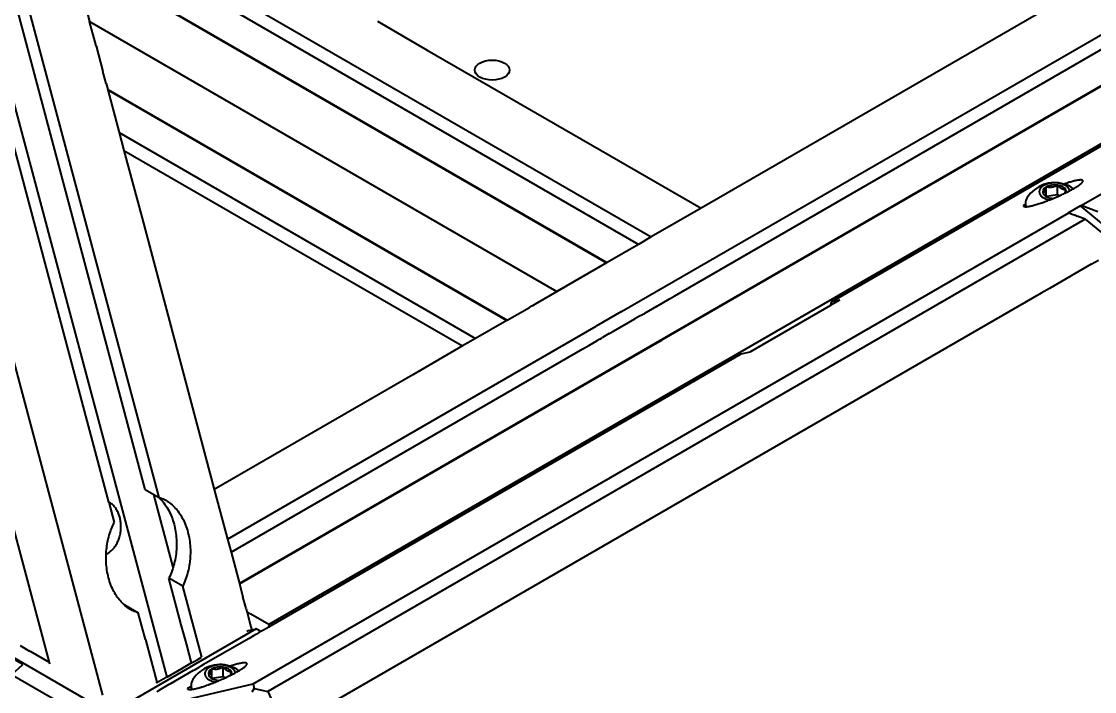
# Model space of a CAD drawing. Header units: millimetres. Extents: x 15 to 415, y 5 to 292.
# Drawn here: x 315.31 to 328.47, y 63.78 to 72 of the extents above; entities that cross this region are included whole.
import ezdxf

# ---------------------------------------------------------------- set-up
doc = ezdxf.new("R2010")
doc.units = ezdxf.units.MM
doc.layers.add('Geometries', color=7, linetype='Continuous')

msp = doc.modelspace()

# ---------------------------------------------------------------- linework, layer by layer
at = {"layer": 'Geometries', "linetype": 'Continuous', "lineweight": 40}
for p, q in [((316.9937, 66.1602), (300.184, 129.194)), ((317.0907, 63.9574), (299.7591, 128.9487)), ((316.3039, 63.7362), (299.0261, 128.5255)), ((315.6479, 64.1371), (299.2221, 125.7315)), ((316.8243, 66.258), (312.2485, 83.4169)), ((345.4694, 80.9771), (317.9787, 65.1054)), ((346.623, 80.9336), (318.3387, 64.6037)), ((322.6673, 68.4398), (338.5772, 77.6254)), ((323.1597, 68.0913), (339.017, 77.2466)), ((323.3188, 68.6323), (337.9387, 77.0731)), ((336.0164, 76.8512), (323.6414, 69.7065)), ((316.3767, 66.1023), (314.3398, 73.7404)), ((315.7197, 73.5765), (323.0315, 69.355)), ((322.873, 69.2628), (315.7776, 73.3594)), ((315.9175, 72.8348), (322.4887, 69.0409)), ((315.9191, 72.8286), (322.4835, 69.0386)), ((315.9191, 72.8286), (316.1411, 71.9962)), ((316.1411, 71.9962), (321.8736, 68.6865)), ((316.221, 71.6967), (316.1411, 71.9962)), ((319.6734, 71.9981), (320.2832, 71.646)), ((316.221, 71.6967), (316.3052, 71.381)), ((320.2832, 71.646), (323.6414, 69.7071)), ((316.3441, 71.2351), (316.3052, 71.381)), ((316.1458, 63.6558), (303.042, 71.2212)), ((316.3441, 71.2351), (316.3631, 71.1638)), ((316.3631, 71.1638), (321.2643, 68.3341)), ((316.3631, 71.1638), (316.3647, 71.1576)), ((316.3647, 71.1576), (321.2598, 68.3315)), ((316.3647, 71.1576), (316.5046, 70.633)), ((329.4609, 70.9932), (325.2359, 68.5539)), ((316.5046, 70.633), (320.8754, 68.1095)), ((316.5046, 70.633), (316.5625, 70.4159)), ((316.5625, 70.4159), (320.7163, 68.0177)), ((316.5625, 70.4159), (316.7845, 69.5835)), ((328.3053, 69.7384), (328.9666, 70.1202)), ((327.8755, 69.8517), (327.8755, 69.9683)), ((328.0149, 69.872), (328.0149, 69.9898)), ((327.6213, 69.7662), (327.6213, 69.7539)), ((327.8381, 69.8878), (327.8432, 69.882)), ((327.8755, 69.8516), (327.875, 69.852)), ((327.8755, 69.8516), (327.8769, 69.8506)), ((328.0149, 69.872), (327.8769, 69.8506)), ((328.037, 69.8592), (328.0149, 69.872)), ((318.1478, 63.874), (328.1522, 69.6501)), ((323.6414, 69.7071), (323.0315, 69.355)), ((323.6414, 69.7065), (323.0315, 69.3544)), ((323.6414, 69.7065), (323.6414, 69.7071)), ((327.6213, 69.7539), (327.5953, 69.7389)), ((327.5953, 69.7389), (327.5953, 69.7372)), ((327.6213, 69.7539), (327.6213, 69.7409)), ((328.2947, 69.736), (328.1416, 69.6476)), ((328.1416, 69.6476), (328.1522, 69.6501)), ((328.1522, 69.6501), (328.2056, 69.6296)), ((328.2947, 69.736), (328.3053, 69.7384)), ((328.8388, 69.2892), (328.2947, 69.736)), ((328.5077, 69.6608), (328.3053, 69.7384)), ((316.7845, 69.5835), (317.671, 66.2594)), ((328.3547, 69.5725), (318.3263, 63.7826)), ((328.2056, 69.6296), (328.2291, 69.6206)), ((328.2404, 69.6163), (328.2291, 69.6206)), ((328.2404, 69.6163), (328.2459, 69.6142)), ((328.2459, 69.6142), (328.2539, 69.6111)), ((328.3547, 69.5725), (328.2539, 69.6111)), ((328.3547, 69.5725), (328.7571, 69.242)), ((322.873, 69.2628), (322.4887, 69.0409)), ((323.0315, 69.3544), (322.873, 69.2628)), ((323.0315, 69.355), (323.0315, 69.3544)), ((322.4835, 69.0386), (321.8736, 68.6865)), ((322.4835, 69.038), (322.2488, 68.9025)), ((322.4887, 69.0409), (322.4835, 69.038)), ((322.4835, 69.038), (322.4835, 69.0386)), ((328.4283, 69.0193), (327.9154, 68.7232)), ((328.4283, 69.0193), (328.5164, 69.0702)), ((322.2488, 68.9025), (321.9861, 68.7508)), ((321.8736, 68.6859), (321.9861, 68.7508)), ((327.9154, 68.7232), (327.8142, 68.6648)), ((327.8142, 68.6648), (318.9012, 63.5188)), ((321.6407, 68.5513), (321.8715, 68.6846)), ((321.8715, 68.6846), (321.8736, 68.6859)), ((321.8736, 68.6859), (321.8736, 68.6865)), ((323.094, 68.5025), (323.2531, 68.5943)), ((323.2531, 68.5943), (323.3188, 68.6323)), ((325.3456, 68.5793), (325.2289, 68.5119)), ((325.3456, 68.5793), (325.2359, 68.5539)), ((321.2643, 68.3341), (321.5361, 68.4909)), ((321.5361, 68.4909), (321.5652, 68.5078)), ((321.5652, 68.5078), (321.5793, 68.5159)), ((321.5793, 68.5159), (321.6312, 68.5459)), ((321.6312, 68.5459), (321.6407, 68.5513)), ((323.094, 68.5025), (322.9466, 68.4174)), ((325.2289, 68.5119), (324.2407, 67.9414)), ((325.2359, 68.5539), (325.2289, 68.5119)), ((321.2598, 68.3315), (320.8754, 68.1095)), ((321.2643, 68.3341), (321.2598, 68.3315)), ((322.6673, 68.4398), (322.3566, 68.2604)), ((322.5684, 68.1991), (322.8279, 68.3489)), ((322.8863, 68.3826), (322.8279, 68.3489)), ((322.8863, 68.3826), (322.8981, 68.3894)), ((322.8981, 68.3894), (322.9466, 68.4174)), ((317.8337, 65.6492), (322.3566, 68.2604)), ((322.5157, 68.1686), (322.5684, 68.1991)), ((317.9799, 65.1008), (323.1071, 68.061)), ((320.8754, 68.1095), (320.7163, 68.0177)), ((322.2661, 68.0245), (322.3629, 68.0804)), ((322.4001, 68.1019), (322.3629, 68.0804)), ((322.4001, 68.1019), (322.4163, 68.1112)), ((322.4163, 68.1112), (322.4345, 68.1218)), ((322.5157, 68.1686), (322.4345, 68.1218)), ((323.1071, 68.061), (323.1587, 68.0908)), ((323.1597, 68.0913), (323.1587, 68.0908)), ((317.8762, 65.49), (322.1924, 67.982)), ((320.7163, 68.0177), (320.1065, 67.6656)), ((322.1924, 67.982), (322.2661, 68.0245)), ((324.2407, 67.9414), (324.1311, 67.916)), ((324.1311, 67.916), (318.3633, 64.586)), ((320.1065, 67.6656), (317.671, 66.2594)), ((316.8243, 66.258), (316.9288, 66.1976)), ((317.671, 66.2594), (317.8337, 65.6492)), ((316.3767, 66.1023), (316.4434, 65.8521)), ((316.3878, 66.0964), (316.3877, 66.0964)), ((317.1668, 65.3052), (316.9288, 66.1976)), ((316.9288, 66.1976), (316.9595, 66.1799)), ((316.9595, 66.1799), (316.9877, 66.1636)), ((316.9877, 66.1636), (316.9937, 66.1602)), ((317.8337, 65.6492), (317.8762, 65.49)), ((317.8762, 65.49), (317.9787, 65.1054)), ((317.2664, 64.6002), (317.1144, 65.1702)), ((317.2837, 65.0725), (317.1144, 65.1702)), ((317.5162, 64.2006), (317.2837, 65.0725)), ((317.9787, 65.1054), (317.9799, 65.1008)), ((317.9799, 65.1008), (318.0224, 64.9416)), ((318.0455, 64.855), (318.0224, 64.9416)), ((316.5686, 64.8455), (316.5606, 64.8478)), ((316.5686, 64.8455), (316.7379, 64.7478)), ((318.0606, 64.7984), (318.0455, 64.855)), ((318.0606, 64.7984), (318.0714, 64.7581)), ((316.826, 64.4175), (316.7379, 64.7478)), ((318.0714, 64.7581), (318.0927, 64.7457)), ((318.0714, 64.7581), (318.0722, 64.7548)), ((318.0722, 64.7548), (318.1125, 64.6038)), ((318.1177, 64.7313), (318.0927, 64.7457)), ((318.3387, 64.6037), (318.1177, 64.7313)), ((318.1853, 64.5476), (316.2908, 63.4537)), ((317.3198, 64.4001), (317.2664, 64.6002)), ((318.0716, 64.5213), (318.0804, 64.5233)), ((318.1308, 64.535), (318.0804, 64.5233)), ((318.1125, 64.6038), (318.1308, 64.535)), ((318.1308, 64.535), (318.1519, 64.5398)), ((318.1519, 64.5398), (318.1836, 64.5472)), ((318.1853, 64.5476), (318.1836, 64.5472)), ((318.241, 64.5154), (318.1853, 64.5476)), ((318.2137, 64.4996), (318.1865, 64.4839)), ((318.241, 64.5154), (318.2137, 64.4996)), ((318.2749, 64.535), (318.241, 64.5154)), ((318.3021, 64.5506), (318.2749, 64.535)), ((318.3387, 64.5718), (318.3021, 64.5506)), ((318.3387, 64.6037), (318.3387, 64.5718)), ((318.3633, 64.586), (318.3387, 64.5718)), ((316.826, 64.4175), (316.9648, 63.8971)), ((317.3323, 64.3533), (317.3198, 64.4001)), ((318.0981, 64.4329), (317.5683, 64.127)), ((318.1501, 64.4629), (318.0981, 64.4329)), ((318.1865, 64.4839), (318.1501, 64.4629)), ((315.2899, 64.3438), (315.4051, 64.2773)), ((315.4169, 64.2705), (315.4051, 64.2773)), ((315.6479, 64.1371), (315.4169, 64.2705)), ((317.3915, 64.1311), (317.3323, 64.3533)), ((315.3221, 64.1109), (315.169, 64.1993)), ((315.1827, 63.9873), (315.3221, 64.1109)), ((315.6535, 64.1162), (315.6479, 64.1371)), ((317.3711, 64.1193), (317.2698, 64.0608)), ((317.3915, 64.1311), (317.3711, 64.1193)), ((317.3915, 64.1311), (317.4327, 64.1548)), ((317.4327, 64.1548), (317.4595, 64.1703)), ((317.4595, 64.1703), (317.4681, 64.1753)), ((317.5091, 64.199), (317.4681, 64.1753)), ((317.5402, 64.1108), (317.5066, 64.0914)), ((317.5683, 64.127), (317.5402, 64.1108)), ((316.1233, 63.4442), (315.1827, 63.9873)), ((317.2698, 64.0608), (317.0907, 63.9574)), ((317.4136, 64.0377), (317.1252, 63.8712)), ((317.4136, 64.0377), (317.4161, 64.0391)), ((317.4182, 64.0403), (317.4161, 64.0391)), ((317.4799, 64.076), (317.4182, 64.0403)), ((317.4799, 64.076), (317.4926, 64.0833)), ((317.502, 64.0887), (317.4926, 64.0833)), ((317.5066, 64.0914), (317.502, 64.0887)), ((317.6028, 63.9784), (317.6079, 63.9726)), ((317.6401, 63.9423), (317.6401, 64.0589)), ((317.7796, 63.9626), (317.7796, 64.0804)), ((317.8803, 64.0166), (317.8816, 64.0215)), ((317.9331, 64.0134), (317.9288, 64.011)), ((316.9677, 63.8864), (316.9648, 63.8971)), ((317.0804, 63.9515), (316.9677, 63.8864)), ((316.9682, 63.8842), (316.9677, 63.8864)), ((317.1152, 63.8654), (316.9922, 63.7944)), ((317.0907, 63.9574), (317.0804, 63.9515)), ((317.1252, 63.8712), (317.1152, 63.8654)), ((317.3859, 63.8445), (317.3423, 63.8193)), ((317.3455, 63.6885), (318.1478, 63.874)), ((317.3859, 63.8568), (317.3859, 63.8445)), ((317.3859, 63.8445), (317.3859, 63.8316)), ((317.6055, 63.8668), (317.6053, 63.8667)), ((317.6057, 63.8669), (317.6055, 63.8668)), ((317.6073, 63.8674), (317.6057, 63.8669)), ((317.6401, 63.9422), (317.6415, 63.9412)), ((317.7796, 63.9626), (317.6415, 63.9412)), ((317.6447, 63.939), (317.647, 63.9374)), ((317.7254, 63.914), (317.7322, 63.9169)), ((317.8037, 63.9486), (317.7796, 63.9626)), ((317.7966, 63.9453), (317.7995, 63.9466)), ((317.8037, 63.9486), (317.7995, 63.9466)), ((318.1478, 63.874), (318.1611, 63.8178)), ((316.9661, 63.7793), (316.9922, 63.7944)), ((317.3423, 63.8193), (317.3423, 63.8176)), ((317.4733, 63.8242), (317.476, 63.825)), ((317.479, 63.8258), (317.476, 63.825)), ((317.513, 63.8357), (317.511, 63.8351)), ((318.137, 63.7783), (318.1611, 63.8178)), ((318.1611, 63.8178), (318.3263, 63.7826)), ((318.3263, 63.7826), (318.4117, 63.5925))]:
    msp.add_line(p, q, dxfattribs=at)
at = {"layer": 'Geometries', "linetype": 'Continuous', "lineweight": 40, "flags": 128}
for points in [[(328.3253, 70.0409), (328.3252, 70.0413), (328.3247, 70.0435), (328.3236, 70.0455), (328.3219, 70.0473), (328.3196, 70.0489), (328.3167, 70.0502), (328.3131, 70.0513), (328.3089, 70.052), (328.3041, 70.0526), (328.2985, 70.0528), (328.2923, 70.0527), (328.2855, 70.0523), (328.278, 70.0516), (328.2699, 70.0506), (328.2611, 70.0493), (328.2517, 70.0477), (328.2418, 70.0457), (328.2313, 70.0435), (328.2202, 70.0409), (328.2087, 70.0381), (328.1967, 70.035), (328.1843, 70.0316), (328.1714, 70.0279), (328.1583, 70.024), (328.1448, 70.0199), (328.1311, 70.0155), (328.1172, 70.011), (328.1031, 70.0062), (328.094, 70.0031)], [(328.2091, 69.9459), (328.2111, 69.9471), (328.2226, 69.9538), (328.2335, 69.9603), (328.2439, 69.9667), (328.2537, 69.973), (328.2629, 69.979), (328.2714, 69.9849), (328.2794, 69.9905), (328.2867, 69.996), (328.2934, 70.0011), (328.2994, 70.0061), (328.3047, 70.0108), (328.3094, 70.0152), (328.3135, 70.0194), (328.3169, 70.0233), (328.3198, 70.0269), (328.322, 70.0303), (328.3236, 70.0334), (328.3247, 70.0363), (328.3252, 70.0389), (328.3253, 70.0409)], [(328.164, 69.921), (328.1628, 69.9261), (328.1611, 69.9315), (328.1589, 69.9369), (328.1562, 69.9422), (328.1531, 69.9473), (328.1496, 69.9523), (328.1444, 69.9588), (328.1385, 69.9649), (328.1321, 69.9707), (328.1251, 69.9761), (328.1178, 69.9812), (328.1101, 69.9859), (328.102, 69.9903), (328.0932, 69.9946), (328.0838, 69.9985), (328.0738, 70.0023), (328.0632, 70.0057), (328.052, 70.0087), (328.0434, 70.0107), (328.0344, 70.0125), (328.0253, 70.014), (328.016, 70.0153), (328.0065, 70.0163), (327.9969, 70.017), (327.9873, 70.0175), (327.9776, 70.0176), (327.9679, 70.0175), (327.9582, 70.017), (327.9486, 70.0163), (327.9391, 70.0153), (327.9298, 70.014), (327.9207, 70.0125), (327.9118, 70.0107), (327.9031, 70.0087), (327.892, 70.0057), (327.8814, 70.0023), (327.8713, 69.9985), (327.8619, 69.9946), (327.8531, 69.9903), (327.845, 69.9859), (327.8373, 69.9812), (327.83, 69.9761), (327.8231, 69.9707), (327.8166, 69.9649), (327.8108, 69.9588), (327.8055, 69.9523), (327.802, 69.9473), (327.7989, 69.9422), (327.7962, 69.9369), (327.794, 69.9315), (327.7923, 69.9261), (327.7911, 69.9205), (327.7903, 69.9149), (327.7901, 69.9093), (327.7903, 69.9037), (327.7911, 69.8982), (327.7923, 69.8926), (327.794, 69.8872), (327.7962, 69.8818), (327.7989, 69.8765), (327.802, 69.8714), (327.8055, 69.8664), (327.8108, 69.8599), (327.8166, 69.8538), (327.8231, 69.848), (327.83, 69.8426), (327.8373, 69.8375), (327.845, 69.8328), (327.8531, 69.8284), (327.8619, 69.8241), (327.8713, 69.8202), (327.8814, 69.8164), (327.892, 69.813), (327.9031, 69.81), (327.9118, 69.808), (327.9143, 69.8075)], [(327.8755, 69.9683), (327.8734, 69.9605), (327.8714, 69.9534), (327.8694, 69.9468), (327.8675, 69.9407), (327.8657, 69.935), (327.8634, 69.9285), (327.8612, 69.9225), (327.859, 69.9171), (327.8568, 69.9122), (327.8547, 69.9078), (327.8525, 69.9038), (327.8503, 69.9002), (327.848, 69.8969), (327.8461, 69.8946), (327.8442, 69.8926), (327.8423, 69.8907), (327.8403, 69.8891), (327.8381, 69.8878)], [(328.0149, 69.9898), (328.007, 69.9854), (327.9995, 69.9815), (327.9922, 69.978), (327.9851, 69.9749), (327.9782, 69.9721), (327.9697, 69.9691), (327.9615, 69.9667), (327.9533, 69.9648), (327.9452, 69.9633), (327.9371, 69.9622), (327.929, 69.9617), (327.9207, 69.9616), (327.9123, 69.9619), (327.9054, 69.9625), (327.8983, 69.9634), (327.891, 69.9647), (327.8834, 69.9663), (327.8755, 69.9683)], [(328.066, 69.9446), (328.06, 69.9482), (328.0541, 69.9524), (328.048, 69.957), (328.0418, 69.9622), (328.0368, 69.9668), (328.0316, 69.9719), (328.0262, 69.9774), (328.0207, 69.9833), (328.0149, 69.9898)], [(328.0794, 69.938), (328.0779, 69.9386), (328.0719, 69.9414), (328.066, 69.9446)], [(328.117, 69.9309), (328.1112, 69.9311), (328.1057, 69.9315), (328.1003, 69.9322), (328.0951, 69.9332), (328.0901, 69.9344), (328.0839, 69.9363), (328.0794, 69.938)], [(328.1048, 69.891), (328.1049, 69.8911), (328.1071, 69.8976), (328.109, 69.9033), (328.1109, 69.9094), (328.1128, 69.916), (328.1149, 69.9232), (328.117, 69.9309)], [(328.1048, 69.891), (328.1052, 69.8912), (328.1195, 69.8982), (328.1206, 69.8988)], [(328.1206, 69.8988), (328.1335, 69.9053), (328.1473, 69.9123), (328.1608, 69.9194), (328.164, 69.921)], [(328.164, 69.921), (328.174, 69.9264), (328.1861, 69.933)], [(328.1861, 69.933), (328.1868, 69.9334), (328.1992, 69.9403), (328.2091, 69.9459)], [(327.764, 69.7547), (327.7768, 69.7586), (327.7905, 69.763), (327.8045, 69.7676), (327.8187, 69.7723), (327.8242, 69.7742)], [(327.8242, 69.7742), (327.833, 69.7773), (327.8432, 69.7809)], [(327.8432, 69.882), (327.8439, 69.8813), (327.8495, 69.8753), (327.8548, 69.8698), (327.86, 69.8648), (327.8651, 69.8602), (327.8712, 69.855), (327.875, 69.852)], [(327.8432, 69.7809), (327.8474, 69.7824), (327.8618, 69.7876), (327.8762, 69.7929), (327.8906, 69.7983), (327.9049, 69.8038), (327.9143, 69.8075)], [(327.8769, 69.8506), (327.8773, 69.8503), (327.8824, 69.8468)], [(327.9143, 69.8075), (327.9191, 69.8094), (327.9332, 69.815), (327.9472, 69.8206), (327.961, 69.8263), (327.9616, 69.8265)], [(327.9616, 69.8265), (327.975, 69.8321), (327.9892, 69.8382), (328.0035, 69.8443), (328.018, 69.8507), (328.0325, 69.8571), (328.037, 69.8592)], [(328.037, 69.8592), (328.0471, 69.8638), (328.0496, 69.8649)], [(328.0496, 69.8649), (328.0617, 69.8705), (328.0763, 69.8773), (328.0908, 69.8842), (328.1048, 69.891)], [(327.5953, 69.7372), (327.5954, 69.7366), (327.5955, 69.7361)], [(327.5955, 69.7361), (327.596, 69.7344), (327.5972, 69.7324), (327.5989, 69.7306), (327.6013, 69.7291), (327.6042, 69.7278), (327.6078, 69.7268), (327.6121, 69.726), (327.617, 69.7256), (327.6224, 69.7254)], [(327.6224, 69.7254), (327.6225, 69.7254), (327.6285, 69.7255)], [(327.6285, 69.7255), (327.6287, 69.7255), (327.6356, 69.7259), (327.6431, 69.7266), (327.6513, 69.7276), (327.6601, 69.7289), (327.6695, 69.7306), (327.6795, 69.7325), (327.69, 69.7348), (327.7011, 69.7374), (327.7127, 69.7402), (327.7247, 69.7434), (327.7291, 69.7446)], [(327.7291, 69.7446), (327.7372, 69.7468), (327.75, 69.7505), (327.7633, 69.7544), (327.764, 69.7547)], [(316.3877, 66.0964), (316.3787, 66.1013), (316.3767, 66.1023)], [(316.5118, 65.917), (316.5084, 65.9291), (316.5045, 65.9413), (316.5002, 65.9533), (316.4955, 65.9653), (316.4903, 65.9771), (316.4848, 65.9885), (316.4789, 65.9996), (316.4726, 66.0105), (316.4658, 66.0211), (316.4585, 66.0315), (316.4508, 66.0415), (316.4427, 66.051), (316.4343, 66.0601), (316.4254, 66.0686), (316.4165, 66.0764), (316.4072, 66.0837), (316.3976, 66.0903), (316.3878, 66.0964)], [(316.9878, 66.1637), (316.9984, 66.1538), (317.0127, 66.1396), (317.0267, 66.1246), (317.0402, 66.1089), (317.0534, 66.0925), (317.0661, 66.0754), (317.0783, 66.0578), (317.09, 66.0396), (317.1012, 66.0208), (317.1119, 66.0015), (317.122, 65.9818), (317.1316, 65.9616), (317.1364, 65.9508)], [(316.9937, 66.1602), (317.0101, 66.1548), (317.0266, 66.1487), (317.043, 66.1417), (317.0592, 66.1338), (317.0754, 66.1252), (317.0789, 66.1232)], [(317.0789, 66.1232), (317.0914, 66.1157), (317.1071, 66.1054), (317.1227, 66.0943), (317.138, 66.0823), (317.153, 66.0696), (317.1677, 66.0561), (317.1792, 66.0447)], [(317.1364, 65.9508), (317.1406, 65.941), (317.1491, 65.9201), (317.1569, 65.8989), (317.1642, 65.8775), (317.1709, 65.8558), (317.1771, 65.834), (317.1827, 65.8119), (317.1877, 65.7893), (317.1923, 65.7662), (317.1963, 65.7428), (317.1998, 65.719), (317.2027, 65.695), (317.205, 65.6706), (317.2067, 65.646), (317.2078, 65.6211), (317.2082, 65.5962), (317.2081, 65.5711), (317.2073, 65.5459), (317.2059, 65.5207), (317.2038, 65.4956), (317.2011, 65.4705), (317.1978, 65.4455), (317.1939, 65.4207), (317.1894, 65.3961), (317.1842, 65.3718), (317.1799, 65.3534)], [(317.1792, 66.0447), (317.182, 66.0418), (317.196, 66.0268), (317.2096, 66.0111), (317.2227, 65.9947), (317.2354, 65.9777), (317.2476, 65.96), (317.2593, 65.9418), (317.2705, 65.923), (317.2812, 65.9038), (317.2913, 65.884), (317.3009, 65.8638), (317.3099, 65.8433), (317.3184, 65.8224), (317.3262, 65.8012), (317.3335, 65.7797), (317.3402, 65.7581), (317.3464, 65.7362), (317.352, 65.7141), (317.3571, 65.6915), (317.3616, 65.6685), (317.3656, 65.6451), (317.3691, 65.6213), (317.372, 65.5972), (317.3743, 65.5728), (317.376, 65.5482), (317.3771, 65.5234), (317.3775, 65.4984), (317.3774, 65.4733), (317.3766, 65.4482), (317.3752, 65.423), (317.3731, 65.3978), (317.3715, 65.3823)], [(316.3442, 65.4672), (316.3504, 65.4699), (316.3596, 65.4744), (316.3685, 65.4792), (316.3774, 65.4847), (316.3863, 65.4907), (316.3952, 65.4973), (316.4041, 65.5045), (316.4128, 65.5123), (316.4213, 65.5205), (316.4296, 65.5294), (316.4378, 65.5388), (316.4457, 65.5487), (316.4527, 65.5582), (316.4595, 65.5682), (316.4661, 65.5786), (316.4724, 65.5894), (316.4785, 65.6006), (316.4842, 65.6121), (316.4896, 65.624), (316.4947, 65.6362), (316.4995, 65.6486), (316.5038, 65.6613), (316.5083, 65.6758), (316.5123, 65.6905), (316.5158, 65.7054), (316.5188, 65.7204), (316.5213, 65.7355), (316.5232, 65.7504), (316.5247, 65.7652), (316.5257, 65.7799), (316.5262, 65.7946), (316.5263, 65.8094), (316.5259, 65.8239), (316.525, 65.8383), (316.5237, 65.8524), (316.5221, 65.8662), (316.52, 65.8794), (316.5176, 65.8923), (316.5149, 65.9048), (316.5118, 65.917)], [(316.3962, 65.7407), (316.4023, 65.7578), (316.4098, 65.7775), (316.4177, 65.7968), (316.426, 65.8157), (316.4345, 65.8341), (316.4434, 65.8521)], [(316.3441, 65.4672), (316.3445, 65.4762), (316.3461, 65.4988), (316.3481, 65.5213), (316.3507, 65.5437), (316.3537, 65.5661), (316.3573, 65.5883), (316.3613, 65.6104), (316.3658, 65.6323), (316.3708, 65.6539), (316.3763, 65.6753), (316.3821, 65.6964), (316.3885, 65.7172), (316.3952, 65.7377), (316.3962, 65.7407)], [(316.5605, 64.8478), (316.5529, 64.855), (316.54, 64.8677), (316.5274, 64.8811), (316.5152, 64.895), (316.5032, 64.9094), (316.4917, 64.9244), (316.4805, 64.9399), (316.4697, 64.9559), (316.4593, 64.9723), (316.4493, 64.9892), (316.4398, 65.0064), (316.4307, 65.0241), (316.4208, 65.0446), (316.4115, 65.0656), (316.4028, 65.0869), (316.3947, 65.1086), (316.3872, 65.1305), (316.3804, 65.1526), (316.3741, 65.1749), (316.3684, 65.1975), (316.3632, 65.2206), (316.3586, 65.2442), (316.3545, 65.2681), (316.351, 65.2924), (316.3481, 65.3171), (316.3459, 65.3421), (316.3444, 65.3641), (316.3434, 65.3863), (316.3429, 65.4087), (316.343, 65.4311), (316.3435, 65.4537), (316.3441, 65.4672)], [(317.1668, 65.3051), (317.1655, 65.3006), (317.1603, 65.2841)], [(317.1799, 65.3534), (317.1785, 65.3477), (317.1723, 65.324), (317.1668, 65.3051)], [(317.3664, 65.3428), (317.3632, 65.323), (317.3587, 65.2984), (317.3535, 65.274), (317.3479, 65.25), (317.3416, 65.2262), (317.3348, 65.2029), (317.3275, 65.1799), (317.3196, 65.1574), (317.3113, 65.1354), (317.3025, 65.1139), (317.2933, 65.0929), (317.2837, 65.0725)], [(317.3715, 65.3823), (317.3704, 65.3727), (317.3671, 65.3478), (317.3664, 65.3428)], [(317.1501, 65.2544), (317.142, 65.2332), (317.1332, 65.2116), (317.124, 65.1907), (317.1144, 65.1702)], [(317.1603, 65.2841), (317.1582, 65.2777), (317.1503, 65.2552), (317.1501, 65.2544)], [(316.6416, 64.7879), (316.6353, 64.7917), (316.621, 64.8006), (316.607, 64.8102), (316.5931, 64.8204), (316.5794, 64.8313), (316.566, 64.8428), (316.5605, 64.8478)], [(316.7379, 64.7478), (316.7231, 64.7521), (316.7083, 64.757), (316.6935, 64.7626), (316.6788, 64.7689), (316.6642, 64.7758), (316.6497, 64.7834), (316.6416, 64.7879)], [(317.9287, 64.011), (317.9287, 64.0111), (317.9274, 64.0167), (317.9257, 64.0221), (317.9235, 64.0275), (317.9209, 64.0328), (317.9178, 64.0379), (317.9143, 64.0429), (317.909, 64.0494), (317.9031, 64.0555), (317.8967, 64.0613), (317.8898, 64.0667), (317.8824, 64.0718), (317.8748, 64.0765), (317.8666, 64.0809), (317.8579, 64.0852), (317.8484, 64.0892), (317.8384, 64.0929), (317.8278, 64.0963), (317.8167, 64.0993), (317.808, 64.1013), (317.7991, 64.1031), (317.7899, 64.1046), (317.7806, 64.1059), (317.7711, 64.1069), (317.7616, 64.1076), (317.7519, 64.1081), (317.7422, 64.1082), (317.7325, 64.1081), (317.7228, 64.1076), (317.7132, 64.1069), (317.7038, 64.1059), (317.6945, 64.1046), (317.6853, 64.1031), (317.6764, 64.1013), (317.6677, 64.0993), (317.6566, 64.0963), (317.646, 64.0929), (317.636, 64.0892), (317.6265, 64.0852), (317.6178, 64.0809), (317.6096, 64.0765), (317.6019, 64.0718), (317.5946, 64.0667), (317.5877, 64.0613), (317.5813, 64.0555), (317.5754, 64.0494), (317.5701, 64.0429), (317.5666, 64.0379), (317.5635, 64.0328), (317.5609, 64.0275), (317.5587, 64.0221), (317.5569, 64.0167), (317.5557, 64.0111), (317.5549, 64.0056), (317.5547, 64), (317.5549, 63.9944), (317.5557, 63.9888), (317.5569, 63.9832), (317.5587, 63.9778), (317.5609, 63.9724), (317.5635, 63.9671), (317.5666, 63.962), (317.5701, 63.957), (317.5754, 63.9505), (317.5813, 63.9444), (317.5877, 63.9386), (317.5946, 63.9332), (317.6019, 63.9281), (317.6096, 63.9234), (317.6178, 63.919), (317.6265, 63.9148), (317.636, 63.9108), (317.646, 63.907), (317.6566, 63.9036), (317.6677, 63.9006), (317.6764, 63.8986), (317.6842, 63.897)], [(318.0722, 64.1213), (318.0722, 64.1217), (318.0716, 64.1239), (318.0705, 64.1259), (318.0688, 64.1277), (318.0665, 64.1293), (318.0636, 64.1306), (318.0601, 64.1317), (318.0559, 64.1324), (318.051, 64.133), (318.0455, 64.1332), (318.0393, 64.1331), (318.0325, 64.1327), (318.025, 64.132), (318.0168, 64.131), (318.0081, 64.1297), (317.9987, 64.1281), (317.9887, 64.1261), (317.9782, 64.1239), (317.9672, 64.1213), (317.9556, 64.1185), (317.9436, 64.1154), (317.9312, 64.112), (317.9184, 64.1083), (317.9052, 64.1044), (317.8918, 64.1003), (317.8781, 64.0959), (317.8649, 64.0916)], [(318.0017, 64.0541), (318.0098, 64.0594), (318.0184, 64.0653), (318.0263, 64.0709), (318.0337, 64.0764), (318.0403, 64.0815), (318.0463, 64.0865), (318.0517, 64.0912), (318.0564, 64.0956), (318.0605, 64.0998), (318.0639, 64.1037), (318.0667, 64.1073), (318.0689, 64.1107), (318.0706, 64.1138), (318.0716, 64.1167), (318.0722, 64.1193), (318.0722, 64.1213)], [(317.6401, 64.0589), (317.638, 64.0511), (317.636, 64.044), (317.634, 64.0374), (317.6321, 64.0313), (317.6303, 64.0256), (317.628, 64.0191), (317.6258, 64.0131), (317.6236, 64.0077), (317.6215, 64.0028), (317.6193, 63.9984), (317.6171, 63.9944), (317.6149, 63.9908), (317.6126, 63.9876), (317.6108, 63.9853), (317.6089, 63.9832), (317.6069, 63.9813), (317.6049, 63.9798), (317.6028, 63.9784)], [(317.6079, 63.9726), (317.6085, 63.9719), (317.6141, 63.9659), (317.6194, 63.9604), (317.6246, 63.9554), (317.6297, 63.9508), (317.6359, 63.9456), (317.6401, 63.9422)], [(317.7796, 64.0804), (317.7717, 64.076), (317.7641, 64.0721), (317.7568, 64.0686), (317.7497, 64.0655), (317.7428, 64.0627), (317.7344, 64.0597), (317.7261, 64.0573), (317.7179, 64.0554), (317.7098, 64.0539), (317.7017, 64.0529), (317.6936, 64.0523), (317.6853, 64.0522), (317.6769, 64.0525), (317.67, 64.0531), (317.6629, 64.0541), (317.6556, 64.0553), (317.648, 64.0569), (317.6401, 64.0589)], [(317.8306, 64.0352), (317.8247, 64.0388), (317.8187, 64.043), (317.8126, 64.0476), (317.8065, 64.0529), (317.8014, 64.0575), (317.7962, 64.0625), (317.7909, 64.068), (317.7853, 64.0739), (317.7796, 64.0804)], [(317.844, 64.0286), (317.8425, 64.0292), (317.8365, 64.032), (317.8306, 64.0352)], [(317.842, 63.9666), (317.8522, 63.9716), (317.8664, 63.9786), (317.8688, 63.9798)], [(317.8816, 64.0215), (317.8758, 64.0217), (317.8703, 64.0221), (317.865, 64.0228), (317.8598, 64.0238), (317.8547, 64.025), (317.8485, 64.0269), (317.844, 64.0286)], [(317.8688, 63.9797), (317.8695, 63.9817), (317.8718, 63.9882), (317.8736, 63.9939), (317.8755, 64), (317.8775, 64.0066), (317.8792, 64.0126)], [(317.8688, 63.9798), (317.8805, 63.9857), (317.885, 63.988)], [(317.8792, 64.0126), (317.8795, 64.0138), (317.8803, 64.0166)], [(317.885, 63.988), (317.8943, 63.9927), (317.9078, 63.9998), (317.9138, 64.0029)], [(317.9138, 64.0029), (317.9209, 64.0068), (317.9288, 64.011)], [(317.9331, 64.0134), (317.9337, 64.0138), (317.9461, 64.0207), (317.9581, 64.0275), (317.9695, 64.0342), (317.9736, 64.0366)], [(317.9736, 64.0366), (317.9804, 64.0407), (317.9908, 64.0471), (318.0006, 64.0534), (318.0017, 64.0541)], [(317.513, 63.8357), (317.5237, 63.839), (317.5375, 63.8434), (317.5515, 63.848), (317.5551, 63.8492)], [(317.5551, 63.8492), (317.5656, 63.8527), (317.5799, 63.8577), (317.5943, 63.8628), (317.6053, 63.8667)], [(317.6073, 63.8674), (317.6087, 63.868), (317.6232, 63.8733), (317.6357, 63.878)], [(317.6357, 63.878), (317.6376, 63.8787), (317.6519, 63.8842), (317.6633, 63.8887)], [(317.6415, 63.9412), (317.6419, 63.9409), (317.6447, 63.939)], [(317.6633, 63.8887), (317.6661, 63.8898), (317.6802, 63.8954), (317.6843, 63.897)], [(317.6843, 63.897), (317.6941, 63.901), (317.7079, 63.9067), (317.7147, 63.9095)], [(317.7147, 63.9095), (317.7219, 63.9125), (317.7254, 63.914)], [(317.7322, 63.9169), (317.7361, 63.9186), (317.7505, 63.9247), (317.7548, 63.9266)], [(317.7548, 63.9266), (317.7649, 63.9311), (317.7795, 63.9375), (317.7941, 63.9442), (317.7966, 63.9453)], [(317.8037, 63.9486), (317.8087, 63.9509), (317.8233, 63.9577), (317.8378, 63.9646), (317.842, 63.9666)], [(317.3423, 63.8176), (317.3424, 63.817), (317.3424, 63.8165)], [(317.3424, 63.8165), (317.343, 63.8148), (317.3441, 63.8128), (317.3459, 63.811), (317.3482, 63.8095), (317.3512, 63.8082), (317.3548, 63.8072), (317.359, 63.8064), (317.3639, 63.806), (317.3695, 63.8058), (317.3757, 63.8059), (317.3826, 63.8063), (317.3885, 63.8068)], [(317.3885, 63.8068), (317.3901, 63.807), (317.3963, 63.8077)], [(317.3963, 63.8077), (317.3983, 63.808), (317.407, 63.8093), (317.4164, 63.811), (317.4264, 63.8129), (317.437, 63.8152), (317.448, 63.8178), (317.4596, 63.8206), (317.4717, 63.8238), (317.4733, 63.8242)], [(317.479, 63.8258), (317.4841, 63.8272), (317.4943, 63.8301)], [(317.4943, 63.8301), (317.497, 63.8309), (317.5102, 63.8348), (317.511, 63.8351)]]:
    msp.add_lwpolyline(points, dxfattribs=at)
at = {"layer": 'Geometries', "linetype": 'Continuous', "lineweight": 40}
for centre, start, end in [((327.9776, 69.6241), 72.92907, 147.47901), ((327.9776, 69.6241), 54.26815, 72.92907), ((317.7422, 63.7147), 71.96308, 147.47901), ((317.7422, 63.7147), 54.29056, 71.96308)]:
    msp.add_arc(centre, 0.3965, start, end, dxfattribs=at)
msp.add_ellipse((321.0801, 71.4), major_axis=(-0.2125, 0), ratio=0.5773503, dxfattribs=at)
for centre, major_axis, ratio, start_param, end_param in [((327.9776, 69.9093), (-0.1443, 0), 0.5773503, 5.4977871, 6.5449847), ((327.9776, 69.9093), (-0.1443, 0), 0.5773503, 4.4505896, 5.4977871), ((327.9776, 69.9093), (-0.1443, 0), 0.5773503, 3.403392, 4.4505896), ((327.9776, 69.9093), (-0.1443, 0), 0.5773503, 3.0143923, 3.403392), ((327.9776, 69.7662), (-0.3563, 0), 0.5773503, 5.9304687, 6.2831853), ((327.9776, 69.7662), (-0.3563, 0), 0.5773503, 0, 0.1994688), ((327.9776, 69.9093), (-0.1443, 0), 0.5773503, 0.2617994, 0.8498638), ((327.9776, 69.9093), (-0.1443, 0), 0.5773503, 0.8498638, 1.3089969), ((327.9776, 69.9093), (-0.1443, 0), 0.5773503, 1.3089969, 1.4598413), ((327.9696, 69.7608), (-0.374, -0.0272), 0.5248339, 6.2563789, 6.2708901), ((327.9776, 69.7409), (-0.3563, 0), 0.5773503, 0, 0.0758211), ((317.7422, 64), (-0.1443, 0), 0.5773503, 5.4977871, 6.5449847), ((317.7422, 64), (-0.1443, 0), 0.5773503, 0.2617994, 0.8498638), ((317.7422, 64), (-0.1443, 0), 0.5773503, 4.4505896, 5.4977871), ((317.7422, 64), (-0.1443, 0), 0.5773503, 3.403392, 4.4505896), ((317.7422, 64), (-0.1443, 0), 0.5773503, 2.9969692, 3.403392), ((317.7422, 63.8568), (-0.3563, 0), 0.5773503, 5.9304687, 6.2831853), ((317.7422, 63.8568), (-0.3563, 0), 0.5773503, 0, 0.2408573), ((317.7422, 64), (-0.1443, 0), 0.5773503, 0.8498638, 1.3089969), ((317.7422, 64), (-0.1443, 0), 0.5773503, 1.3089969, 1.5013546), ((317.7166, 63.8412), (-0.374, -0.0272), 0.5248339, 6.2563789, 6.2708901), ((317.7422, 63.8316), (-0.3563, 0), 0.5773503, 0, 0.1204626)]:
    msp.add_ellipse(centre, major_axis=major_axis, ratio=ratio, start_param=start_param, end_param=end_param, dxfattribs=at)

doc.saveas('drawing.dxf')
